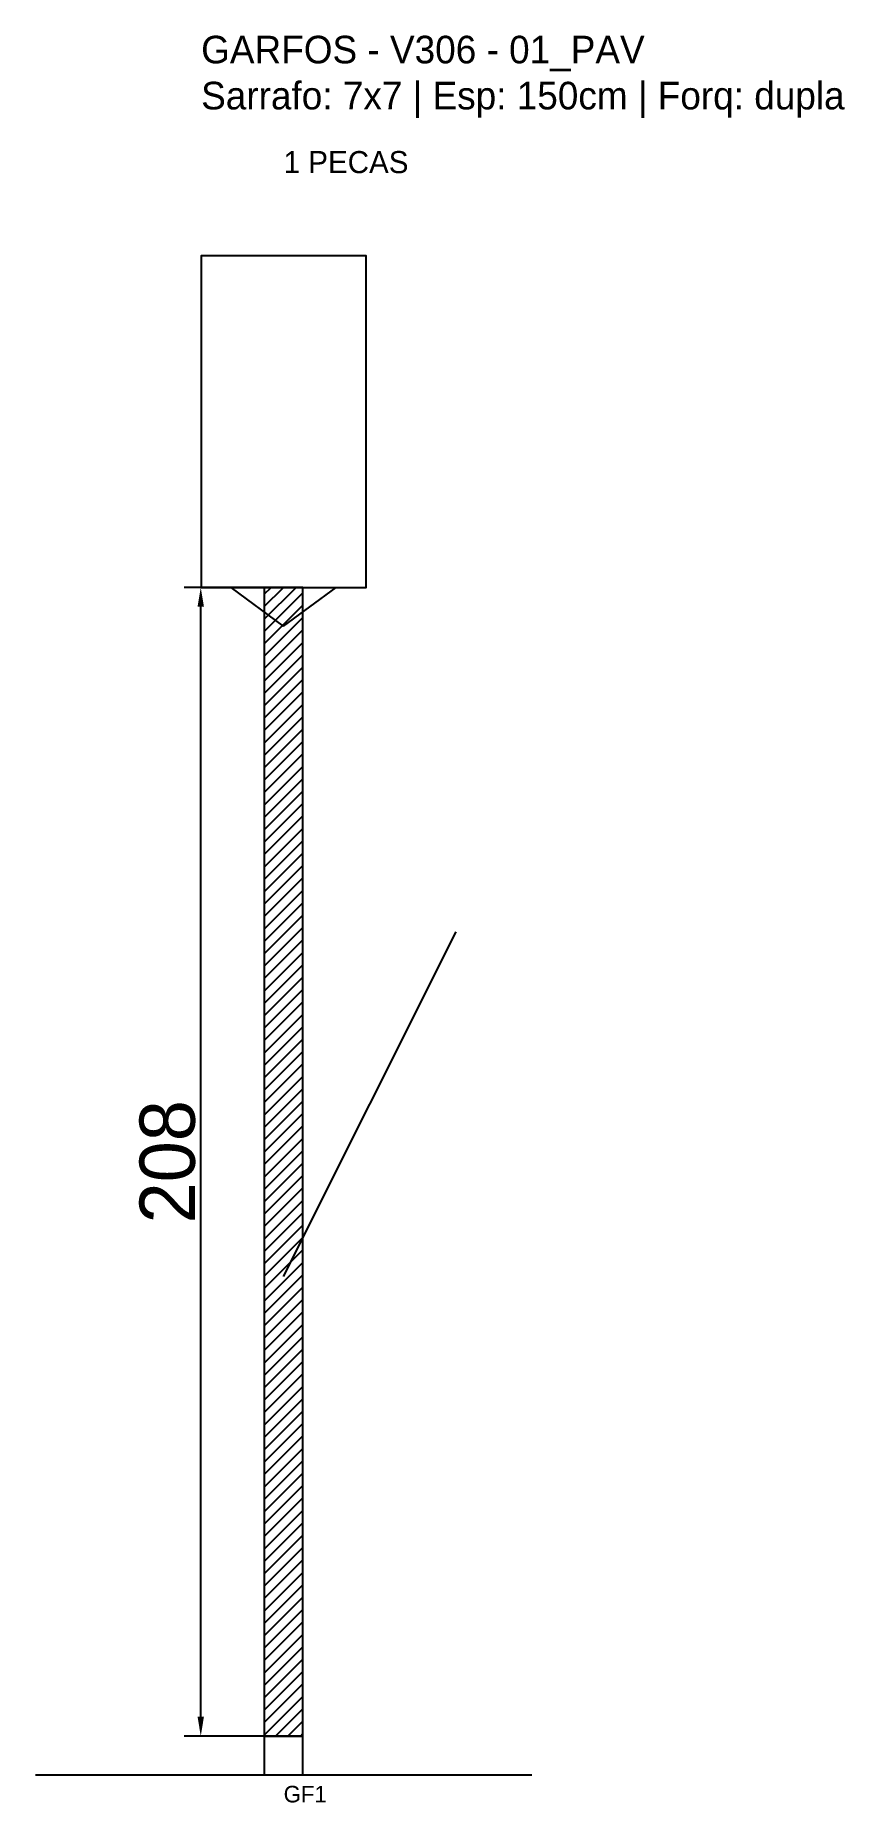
# Model space of a CAD drawing. Header units: metres. Extents: x -30 to 116, y -12 to 308.
import ezdxf

# ---------------------------------------------------------------- set-up
doc = ezdxf.new("R2010")
doc.units = ezdxf.units.M
for name, color, linetype in [('BARRA_ANCORAGEM', 1, 'Continuous'), ('COTA', 241, 'Continuous'), ('GARFOS OK', 3, 'Continuous'), ('NOME DA VIGA', 6, 'Continuous'), ('SARR_7x7', 40, 'Continuous'), ('VIGAS', 3, 'Continuous')]:
    doc.layers.add(name, color=color, linetype=linetype)
doc.dimstyles.new('EZ DXF', dxfattribs={"dimtxt": 10, "dimasz": 3.5, "dimexe": 3, "dimexo": 1.5, "dimgap": 1, "dimtad": 1, "dimdec": 1, "dimdsep": 46, "dimcen": 2.5, "dimazin": 3, "dimtfac": 1, "dimtmove": 0, "dimatfit": 3})

msp = doc.modelspace()

# ---------------------------------------------------------------- hatches: boundary and pattern name
at = {"layer": 'COTA'}
h = msp.add_hatch(dxfattribs=at)
h.set_pattern_fill('ANSI31', scale=0.5)
h.paths.add_polyline_path([(11.430347, 0), (18.430347, 0), (18.430347, 208), (11.430347, 208)])

# ---------------------------------------------------------------- linework, layer by layer
at = {"layer": 'BARRA_ANCORAGEM'}
msp.add_line((14.930347, 83.2), (46.130347, 145.6), dxfattribs=at)
at = {"layer": 'GARFOS OK'}
for p, q in [((14.930347, 201), (5.430347, 208)), ((5.430347, 208), (24.430347, 208)), ((14.930347, 201), (24.430347, 208))]:
    msp.add_line(p, q, dxfattribs=at)
at = {"layer": 'GARFOS OK', "linetype": 'CONTINUOUS'}
msp.add_line((-30, -7), (59.860694, -7), dxfattribs=at)
at = {"layer": 'GARFOS OK'}
msp.add_lwpolyline([(11.430347, 0), (18.430347, 0), (18.430347, 208), (11.430347, 208), (11.430347, 0)], dxfattribs=at)
at = {"layer": 'SARR_7x7'}
msp.add_lwpolyline([(11.430347, -7), (18.430347, -7), (18.430347, 0), (11.430347, 0), (11.430347, -7)], dxfattribs=at)
at = {"layer": 'VIGAS'}
msp.add_lwpolyline([(0, 208), (29.860694, 208), (29.860694, 268), (0, 268), (0, 208)], dxfattribs=at)

# ---------------------------------------------------------------- texts
at = {"layer": 'NOME DA VIGA'}
for s, height, p in [('1 PECAS', 4, (14.930347, 283)), ('GF1', 3, (14.930347, -12))]:
    msp.add_text(s, height=height, dxfattribs=at).set_placement(p)
at = {"layer": 'NOME DA VIGA', "insert": (0, 293), "char_height": 5, "attachment_point": 7}
msp.add_mtext('GARFOS - V306 - 01_PAV\\PSarrafo: 7x7 | Esp: 150cm | Forq: dupla', dxfattribs=at)

# ---------------------------------------------------------------- dimensions: what is measured, and where the dimension line sits
at = {"layer": 'COTA'}
msp.add_linear_dim(base=(-0.069653, 0), p1=(14.930347, 0), p2=(14.930347, 208), angle=90, dimstyle='EZ DXF', dxfattribs=at).render()

doc.saveas('drawing.dxf')
